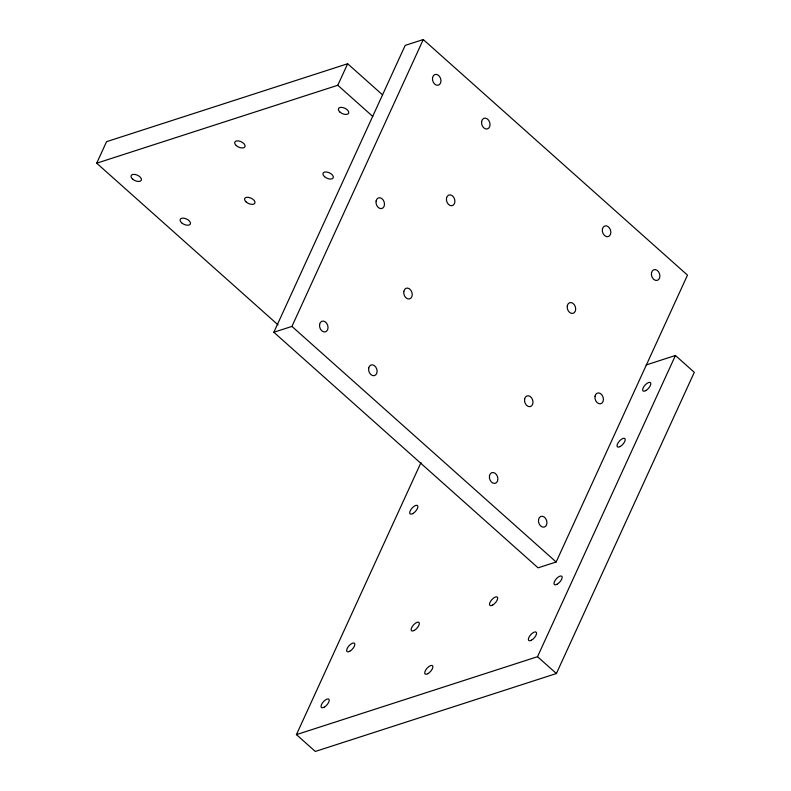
<?xml version="1.0" encoding="UTF-8"?>
<svg xmlns="http://www.w3.org/2000/svg" width="791" height="791" viewBox="0 0 791 791"><rect width="100%" height="100%" fill="white"/><g stroke="black" fill="none" stroke-linecap="round" stroke-linejoin="round"><path stroke-width="1.19" d="M278.066 324.903L96.7 163.193L106.548 141.678L347.645 63.745L382.636 94.94M96.7 163.193L337.797 85.26L347.645 63.745M273.844 332.25L405.18 45.394L423.264 39.55L687.488 275.139L556.152 561.996L538.068 567.839L273.844 332.25L291.928 326.406L423.264 39.55M646.168 364.958L675.425 355.495L694.3 372.324L556.399 673.527L315.302 751.45L296.427 734.621L421 462.537M296.427 734.621L537.524 656.698L675.425 355.495M337.797 85.26L372.779 116.455M291.928 326.406L556.152 561.996M537.524 656.698L556.399 673.527M645.763 390.625A5.586 2.373 -48.3 0 0 650.677 382.903A5.586 2.373 -48.3 0 0 643.745 386.789A5.586 2.373 -48.3 0 0 645.763 390.625M531.503 640.186A5.586 2.373 -48.3 0 0 536.417 632.464A5.586 2.373 -48.3 0 0 529.486 636.35A5.586 2.373 -48.3 0 0 531.503 640.186M324.162 707.203A5.586 2.373 -48.3 0 0 329.076 699.481A5.586 2.373 -48.3 0 0 322.145 703.367A5.586 2.373 -48.3 0 0 324.162 707.203M620.154 446.559A5.586 2.373 -48.3 0 0 625.068 438.837A5.586 2.373 -48.3 0 0 618.137 442.723A5.586 2.373 -48.3 0 0 620.154 446.559M412.813 513.577A5.586 2.373 -48.3 0 0 417.727 505.854A5.586 2.373 -48.3 0 0 410.796 509.74A5.586 2.373 -48.3 0 0 412.813 513.577M349.77 651.27A5.586 2.373 -48.3 0 0 354.684 643.548A5.586 2.373 -48.3 0 0 347.753 647.433A5.586 2.373 -48.3 0 0 349.77 651.27M557.111 584.252A5.586 2.373 -48.3 0 0 562.025 576.53A5.586 2.373 -48.3 0 0 555.094 580.416A5.586 2.373 -48.3 0 0 557.111 584.252M427.832 673.695A5.586 2.373 -48.3 0 0 432.746 665.973A5.586 2.373 -48.3 0 0 425.815 669.858A5.586 2.373 -48.3 0 0 427.832 673.695M492.615 605.095A5.586 2.373 -48.3 0 0 497.539 597.373A5.586 2.373 -48.3 0 0 490.608 601.259A5.586 2.373 -48.3 0 0 492.615 605.095M414.266 630.427A5.586 2.373 -48.3 0 0 419.181 622.695A5.586 2.373 -48.3 0 0 412.249 626.581A5.586 2.373 -48.3 0 0 414.266 630.427M432.558 77.686A5.586 4.093 72.1 0 0 437.996 85.25A5.586 4.093 72.1 0 0 439.598 76.539A5.586 4.093 72.1 0 0 432.558 77.686M319.613 324.379A5.586 4.093 72.1 0 0 325.052 331.943A5.586 4.093 72.1 0 0 326.653 323.232A5.586 4.093 72.1 0 0 319.613 324.379M538.542 519.578A5.586 4.093 72.1 0 0 543.981 527.142A5.586 4.093 72.1 0 0 545.582 518.431A5.586 4.093 72.1 0 0 538.542 519.578M651.487 272.885A5.586 4.093 72.1 0 0 656.925 280.449A5.586 4.093 72.1 0 0 658.527 271.738A5.586 4.093 72.1 0 0 651.487 272.885M602.416 229.133A5.586 4.093 72.1 0 0 607.854 236.697A5.586 4.093 72.1 0 0 609.456 227.986A5.586 4.093 72.1 0 0 602.416 229.133M481.63 121.438A5.586 4.093 72.1 0 0 487.058 129.002A5.586 4.093 72.1 0 0 488.67 120.291A5.586 4.093 72.1 0 0 481.63 121.438M489.471 475.826A5.586 4.093 72.1 0 0 494.909 483.39A5.586 4.093 72.1 0 0 496.511 474.679A5.586 4.093 72.1 0 0 489.471 475.826M368.685 368.131A5.586 4.093 72.1 0 0 374.113 375.695A5.586 4.093 72.1 0 0 375.725 366.984A5.586 4.093 72.1 0 0 368.685 368.131M376.091 201.033A5.586 4.093 72.1 0 0 381.519 208.597A5.586 4.093 72.1 0 0 383.121 199.886A5.586 4.093 72.1 0 0 376.091 201.033M595.02 396.232A5.586 4.093 72.1 0 0 600.448 403.796A5.586 4.093 72.1 0 0 602.05 395.085A5.586 4.093 72.1 0 0 595.02 396.232M403.815 291.395A5.586 4.093 72.1 0 0 409.254 298.958A5.586 4.093 72.1 0 0 410.855 290.248A5.586 4.093 72.1 0 0 403.815 291.395M446.5 198.175A5.586 4.093 72.1 0 0 451.928 205.729A5.586 4.093 72.1 0 0 453.54 197.028A5.586 4.093 72.1 0 0 446.5 198.175M567.285 305.87A5.586 4.093 72.1 0 0 572.724 313.424A5.586 4.093 72.1 0 0 574.325 304.723A5.586 4.093 72.1 0 0 567.285 305.87M524.601 399.099A5.586 4.093 72.1 0 0 530.039 406.653A5.586 4.093 72.1 0 0 531.641 397.952A5.586 4.093 72.1 0 0 524.601 399.099M132.611 179.102A5.586 2.966 24.6 0 0 141.302 180.259A5.586 2.966 24.6 0 0 134.767 174.425A5.586 2.966 24.6 0 0 132.611 179.102M339.952 112.085A5.586 2.966 24.6 0 0 348.643 113.242A5.586 2.966 24.6 0 0 342.108 107.408A5.586 2.966 24.6 0 0 339.952 112.085M181.683 222.854A5.586 2.966 24.6 0 0 190.374 224.011A5.586 2.966 24.6 0 0 183.838 218.178A5.586 2.966 24.6 0 0 181.683 222.854M236.282 145.593A5.586 2.966 24.6 0 0 244.973 146.75A5.586 2.966 24.6 0 0 238.437 140.917A5.586 2.966 24.6 0 0 236.282 145.593M324.528 176.68A5.586 2.966 24.6 0 0 333.219 177.837A5.586 2.966 24.6 0 0 326.683 172.013A5.586 2.966 24.6 0 0 324.528 176.68M246.169 202.002A5.586 2.966 24.6 0 0 254.87 203.168A5.586 2.966 24.6 0 0 248.325 197.335A5.586 2.966 24.6 0 0 246.169 202.002"/></g></svg>
